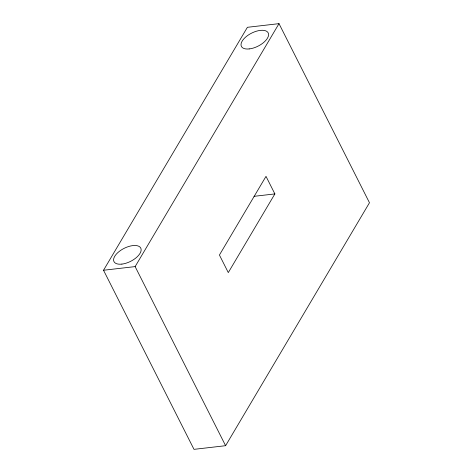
<?xml version="1.0" encoding="UTF-8"?>
<svg xmlns="http://www.w3.org/2000/svg" width="473" height="473" viewBox="0 0 473 473"><rect width="100%" height="100%" fill="white"/><g stroke="black" fill="none" stroke-linecap="round" stroke-linejoin="round"><path stroke-width="0.71" d="M103.528 270.254L247.397 27.304L279.005 23.65L369.472 202.746L225.603 445.696L193.995 449.35L103.528 270.254L135.136 266.601L279.005 23.65M274.878 193.918L228.293 272.59L219.425 255.03L266.009 176.358L274.878 193.918L254.048 196.325M135.136 266.601L225.603 445.696M121.892 264.105A14.994 7.266 -26.8 0 0 141.06 248.958A14.994 7.266 -26.8 0 0 119.161 251.488A14.994 7.266 -26.8 0 0 121.892 264.105M249.206 48.926A14.994 7.266 -26.8 0 0 268.51 33.831A14.994 7.266 -26.8 0 0 246.699 36.214A14.994 7.266 -26.8 0 0 249.206 48.926"/></g></svg>
